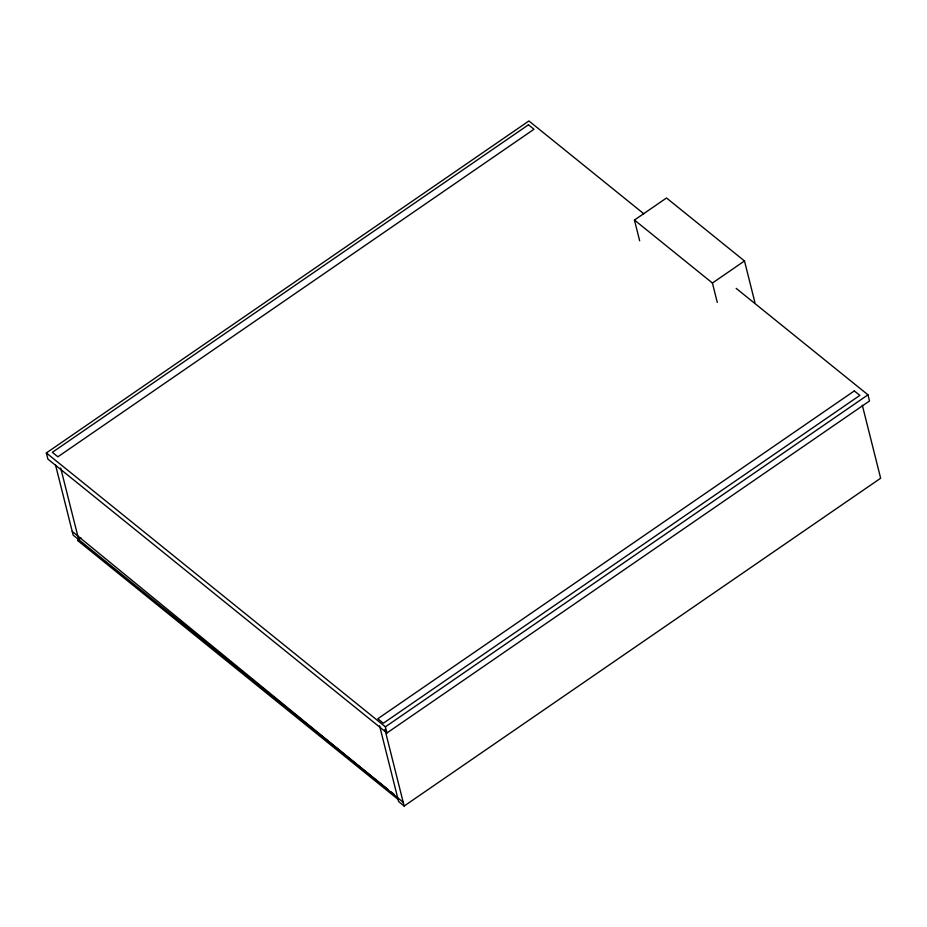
<?xml version="1.0" encoding="UTF-8"?>
<svg xmlns="http://www.w3.org/2000/svg" width="927" height="927" viewBox="0 0 927 927"><rect width="100%" height="100%" fill="white"/><g stroke="black" fill="none" stroke-linecap="round" stroke-linejoin="round"><path stroke-width="1.39" d="M736.177 288.378L867.973 394.832L869.514 400.974L386.953 732.967L47.891 459.085L46.35 452.955L528.911 120.962L643.813 213.766M81.078 537.984L77.52 540.429L398.668 799.85M639.665 240.811L634.45 220.047L666.525 197.984L744.485 260.962L754.914 302.48M717.289 302.399L712.423 283.025L744.485 260.962M386.953 732.967L385.4 726.826L867.973 394.832M379.572 725.76L398.622 801.565L404.149 806.038L880.65 478.228L862.319 405.226M634.45 220.047L712.423 283.025M46.35 452.955L385.4 726.826M388.378 789.769L73.163 535.146L55.527 464.96M390.626 791.588L394.01 794.323M72.213 531.403L403.21 802.295M384.89 729.352L404.149 806.038M60.707 468.031L78.691 539.618M528.448 124.797L52.352 452.33L57.891 456.802L533.987 129.259L528.448 124.797M854.312 390.927L377.81 718.749L383.349 723.222L859.85 395.4L854.312 390.927"/></g></svg>
